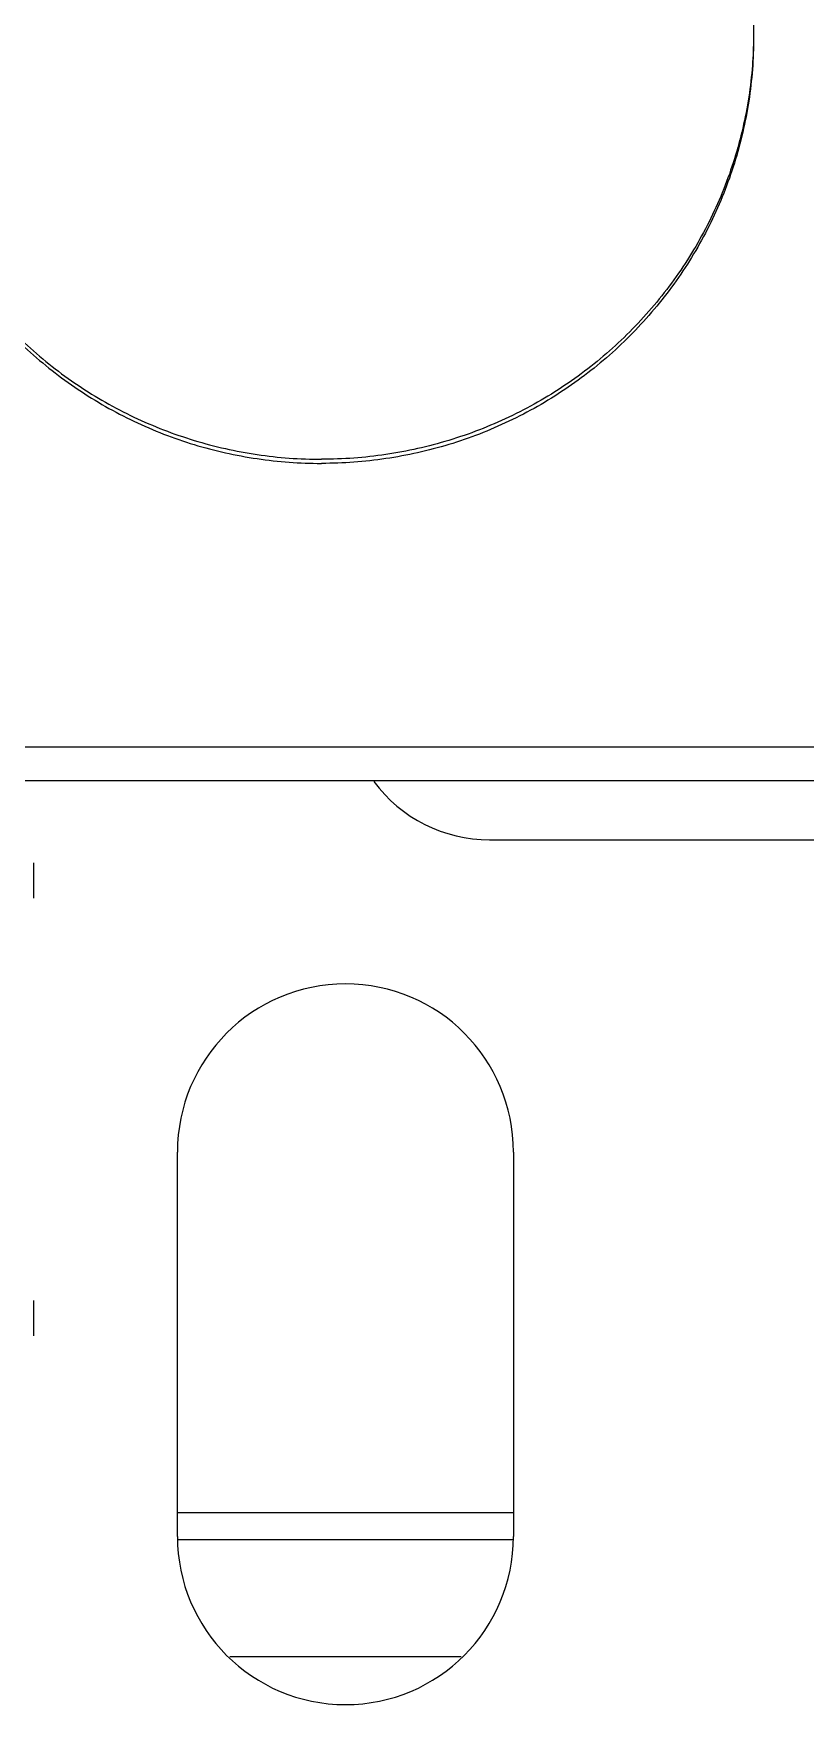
# Model space of a CAD drawing. Header units: millimetres. Extents: x 21899 to 38731, y -5425 to 3612.
# Drawn here: x 22201.61 to 22217.69, y 290.59 to 325.37 of the extents above; entities that cross this region are included whole.
import ezdxf

# ---------------------------------------------------------------- set-up
doc = ezdxf.new("R2010")
doc.units = ezdxf.units.MM

msp = doc.modelspace()

# ---------------------------------------------------------------- linework, layer by layer
at = {"color": 7, "linetype": 'Continuous'}
for p, q in [((22264.61, 310.51), (22197.61, 310.51)), ((22264.61, 309.815), (22198.235, 309.815)), ((22201.61, 308.108), (22201.61, 307.37)), ((22201.61, 298.999), (22201.61, 298.26)), ((22204.61, 294.585), (22211.61, 294.585))]:
    msp.add_line(p, q, dxfattribs=at)
at = {"color": 3, "linetype": 'Continuous'}
for p, q in [((22211.11, 308.585), (22250.11, 308.585)), ((22204.61, 294.085), (22204.61, 302.085)), ((22211.61, 302.085), (22211.61, 294.085))]:
    msp.add_line(p, q, dxfattribs=at)
at = {"color": 9, "linetype": 'Continuous'}
for p, q in [((22211.599, 294.012), (22204.62, 294.012)), ((22210.52, 291.577), (22205.699, 291.577))]:
    msp.add_line(p, q, dxfattribs=at)
at = {"color": 3, "linetype": 'Continuous'}
for centre, radius, start, end in [((22211.11, 311.585), 3, 216.5325, 270), ((22208.11, 302.085), 3.5, 0, 180), ((22208.11, 294.085), 3.5, 180, 0)]:
    msp.add_arc(centre, radius, start, end, dxfattribs=at)
at = {"color": 7, "linetype": 'Continuous'}
for points, start_tangent, end_tangent in [([(22207.61, 334.232), (22206.269, 334.133), (22204.957, 333.838), (22203.705, 333.354), (22202.54, 332.692), (22201.488, 331.866), (22200.573, 330.895), (22199.816, 329.8), (22199.232, 328.607), (22198.836, 327.341), (22198.635, 326.031), (22198.61, 325.369)], (-1, 0), (0, -1)), ([(22207.61, 334.232), (22208.951, 334.133), (22210.263, 333.838), (22211.515, 333.354), (22212.68, 332.692), (22213.731, 331.866), (22214.646, 330.895), (22215.404, 329.8), (22215.988, 328.607), (22216.384, 327.341), (22216.585, 326.031), (22216.61, 325.369)], (1, 0), (0, -1)), ([(22198.61, 325.282), (22198.635, 324.619), (22198.836, 323.31), (22199.232, 322.044), (22199.816, 320.85), (22200.573, 319.756), (22201.488, 318.785), (22202.54, 317.959), (22203.705, 317.296), (22204.957, 316.812), (22206.269, 316.518), (22207.604, 316.419)], (0, -1), (1, -0.0007)), ([(22198.61, 325.282), (22198.635, 324.706), (22198.836, 323.396), (22199.232, 322.131), (22199.816, 320.937), (22200.573, 319.843), (22201.488, 318.871), (22202.54, 318.045), (22203.705, 317.383), (22204.957, 316.899), (22206.269, 316.604), (22207.61, 316.505)], (0.009926, -0.999951), (1, 0)), ([(22216.609, 325.282), (22216.585, 324.706), (22216.384, 323.396), (22215.988, 322.131), (22215.404, 320.937), (22214.646, 319.843), (22213.731, 318.871), (22212.68, 318.045), (22211.515, 317.383), (22210.263, 316.899), (22208.951, 316.604), (22207.61, 316.505)], (-0.009926, -0.999951), (-1, 0)), ([(22216.61, 325.282), (22216.585, 324.619), (22216.384, 323.31), (22215.988, 322.044), (22215.404, 320.85), (22214.646, 319.756), (22213.731, 318.785), (22212.68, 317.959), (22211.515, 317.296), (22210.263, 316.812), (22208.951, 316.518), (22207.616, 316.419)], (0, -1), (-1, -0.0007)), ([(22216.61, 325.369), (22216.609, 325.282)], (0, -1), (-0.009926, -0.999951)), ([(22207.604, 316.419), (22207.61, 316.419)], (1, -0.0007), (1, 0)), ([(22207.616, 316.419), (22207.61, 316.419)], (-1, -0.0007), (-1, 0))]:
    msp.add_spline(points, degree=3, dxfattribs=dict(at, start_tangent=start_tangent, end_tangent=end_tangent))

doc.saveas('drawing.dxf')
